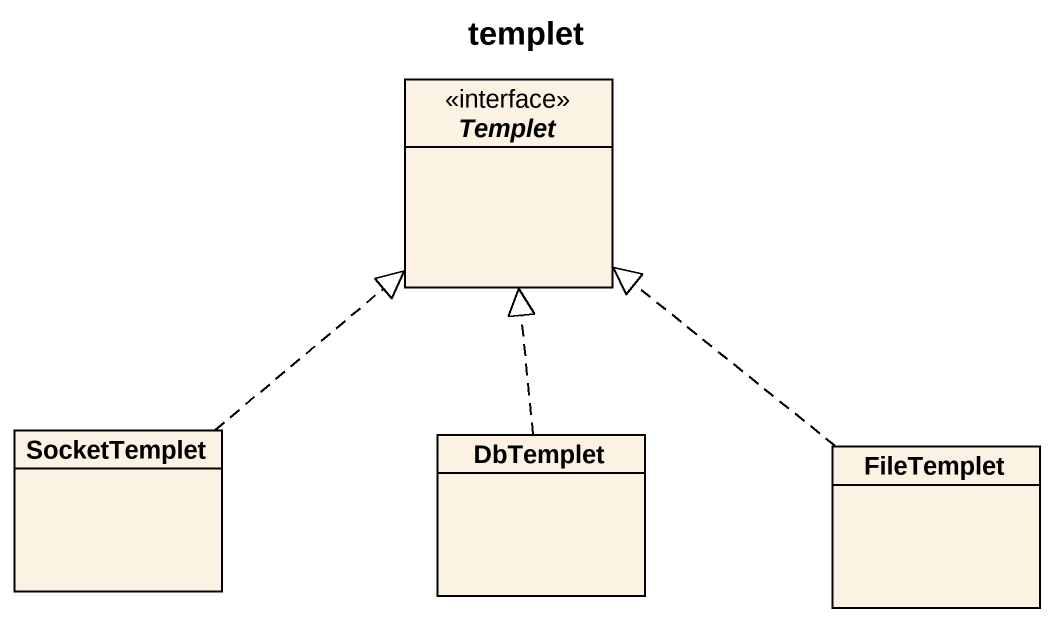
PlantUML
@startuml
title templet
hide circle
hide empty members
interface Templet <<interface>>
class SocketTemplet
class DbTemplet
class FileTemplet
SocketTemplet .up.|> Templet
DbTemplet .up.|> Templet
FileTemplet .up.|> Templet
@enduml
